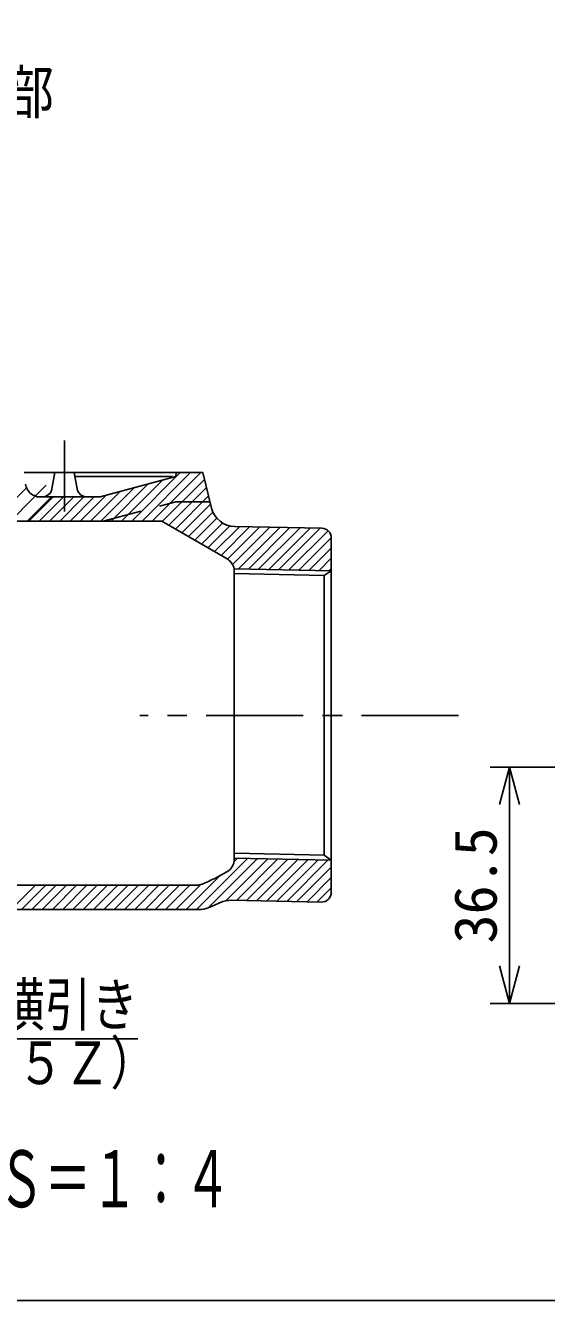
# Model space of a CAD drawing. Units: millimetres, scale not verified. Extents: x -819 to 819, y -558 to 522.
# Drawn here: x -497 to -335.9, y -558 to -164 of the extents above; entities that cross this region are included whole.
import ezdxf
from ezdxf.enums import TextEntityAlignment as Align

# ---------------------------------------------------------------- set-up
doc = ezdxf.new("R2010")
doc.units = ezdxf.units.MM
doc.header["$LTSCALE"] = 6
doc.linetypes.add('CHAIN1', pattern=[8, 5, -1, 1, -1])
doc.linetypes.add('DASHED2', pattern=[3, 2, -1])
for name, color, linetype in [('0-7_枠細線', 5, 'Continuous'), ('0-8_枠中線', 5, 'Continuous'), ('0-E_極細4', 6, 'Continuous'), ('1-1_寸法4', 7, 'Continuous'), ('1-5_寸法3', 7, 'Continuous')]:
    doc.layers.add(name, color=color, linetype=linetype)
doc.styles.add('ＭＳ ゴシック', font='')
doc.styles.get('ＭＳ ゴシック').set_extended_font_data('MS Gothic')

msp = doc.modelspace()

# ---------------------------------------------------------------- linework, layer by layer
at = {"layer": '0-8_枠中線'}
msp.add_lwpolyline([(-819, -558), (-819, 522), (819, 522), (819, -558)], close=True, dxfattribs=at)
at = {"layer": '0-E_極細4', "linetype": 'CHAIN1'}
for p, q in [((-484.93, -292.273), (-484.93, -314.177)), ((-490.578, -306.007), (-509.838, -325.266)), ((-363.102, -377.167), (-461.646, -377.167))]:
    msp.add_line(p, q, dxfattribs=at)
at = {"layer": '0-E_極細4'}
for p, q in [((-497.401, -302.167), (-442.18, -302.167)), ((-487.93, -302.167), (-488.813, -307.187)), ((-481.93, -302.167), (-481.011, -307.205)), ((-464.142, -317.167), (-449.142, -302.167)), ((-460.96, -317.167), (-445.96, -302.167)), ((-457.778, -317.167), (-442.778, -302.167)), ((-450.538, -303.403), (-450.43, -302.167)), ((-442.18, -302.167), (-439.433, -313.154)), ((-496.709, -306.834), (-507.042, -317.167)), ((-481.704, -303.403), (-451.589, -303.403)), ((-473.917, -309.667), (-450.537, -303.403)), ((-473.688, -317.167), (-463.359, -306.838)), ((-470.506, -317.167), (-459.012, -305.674)), ((-467.324, -317.167), (-454.666, -304.509)), ((-454.682, -317.253), (-441.663, -304.234)), ((-452.664, -318.418), (-441.027, -306.78)), ((-495.962, -317.167), (-488.462, -309.667)), ((-492.78, -317.167), (-485.28, -309.667)), ((-492.529, -309.667), (-484.93, -309.667)), ((-489.598, -317.167), (-482.098, -309.667)), ((-486.416, -317.167), (-478.916, -309.667)), ((-484.93, -309.667), (-473.917, -309.667)), ((-483.234, -317.167), (-475.734, -309.667)), ((-480.052, -317.167), (-472.052, -309.168)), ((-476.87, -317.167), (-467.706, -308.003)), ((-450.647, -319.582), (-440.39, -309.325)), ((-448.63, -320.747), (-439.754, -311.871)), ((-446.612, -321.912), (-439.032, -314.332)), ((-514.93, -317.167), (-496.436, -317.167)), ((-434.664, -328.81), (-454.83, -317.167)), ((-444.595, -323.076), (-437.797, -316.278)), ((-442.578, -324.241), (-436.07, -317.733)), ((-440.56, -325.406), (-433.806, -318.651)), ((-438.543, -326.57), (-430.834, -318.861)), ((-436.526, -327.735), (-427.712, -318.921)), ((-434.512, -328.903), (-424.59, -318.981)), ((-432.976, -330.549), (-421.468, -319.041)), ((-405.372, -319.35), (-432.301, -318.833)), ((-431.153, -331.908), (-418.346, -319.101)), ((-428.031, -331.968), (-415.224, -319.161)), ((-424.908, -332.028), (-412.102, -319.221)), ((-421.786, -332.088), (-408.98, -319.281)), ((-418.664, -332.147), (-405.858, -319.341)), ((-415.542, -332.207), (-403.44, -320.105)), ((-412.42, -332.267), (-402.431, -322.278)), ((-402.43, -322.35), (-402.43, -431.87)), ((-409.298, -332.327), (-402.43, -325.459)), ((-406.176, -332.387), (-402.43, -328.641)), ((-402.43, -332.459), (-432.504, -331.882)), ((-404.68, -333.916), (-432.458, -333.383)), ((-432.43, -332.698), (-432.43, -421.637)), ((-402.43, -332.459), (-404.68, -333.916)), ((-404.68, -333.916), (-404.68, -420.332)), ((-403.054, -332.447), (-402.43, -331.823)), ((-444.13, -437.162), (-428.346, -421.378)), ((-440.383, -436.598), (-425.223, -421.438)), ((-435.088, -434.484), (-422.101, -421.498)), ((-432.484, -422.335), (-431.468, -421.318)), ((-402.43, -421.876), (-432.43, -421.3)), ((-404.68, -420.332), (-432.401, -419.8)), ((-431.786, -434.364), (-418.979, -421.558)), ((-402.43, -421.876), (-404.68, -420.332)), ((-428.664, -434.424), (-415.857, -421.618)), ((-425.542, -434.484), (-412.735, -421.678)), ((-422.42, -434.544), (-409.613, -421.738)), ((-419.298, -434.604), (-406.491, -421.798)), ((-416.176, -434.664), (-403.369, -421.858)), ((-413.054, -434.724), (-402.43, -424.1)), ((-450.494, -437.162), (-442.795, -429.463)), ((-447.312, -437.162), (-436.899, -426.75)), ((-409.932, -434.784), (-402.43, -427.282)), ((-444.118, -429.662), (-678.293, -429.662)), ((-501.405, -437.162), (-493.905, -429.662)), ((-498.223, -437.162), (-490.723, -429.662)), ((-495.041, -437.162), (-487.541, -429.662)), ((-491.859, -437.162), (-484.359, -429.662)), ((-488.677, -437.162), (-481.177, -429.662)), ((-485.495, -437.162), (-477.995, -429.662)), ((-482.313, -437.162), (-474.813, -429.662)), ((-479.131, -437.162), (-471.631, -429.662)), ((-475.949, -437.162), (-468.449, -429.662)), ((-472.767, -437.162), (-465.267, -429.662)), ((-469.585, -437.162), (-462.085, -429.662)), ((-466.404, -437.162), (-458.904, -429.662)), ((-463.222, -437.162), (-455.722, -429.662)), ((-460.04, -437.162), (-452.54, -429.662)), ((-456.858, -437.162), (-449.358, -429.662)), ((-453.676, -437.162), (-446.176, -429.662)), ((-406.81, -434.844), (-402.43, -430.464)), ((-443.239, -437.162), (-678.284, -437.162)), ((-405.487, -434.869), (-433.437, -434.333))]:
    msp.add_line(p, q, dxfattribs=at)
msp.add_lwpolyline([(-488.936, -309.667), (-496.436, -317.167), (-454.83, -317.167)], dxfattribs=at)
at = {"layer": '0-E_極細4', "linetype": 'DASHED2'}
msp.add_lwpolyline([(-472.93, -317.167), (-450.537, -311.167), (-439.93, -311.167)], dxfattribs=at)
at = {"layer": '0-E_極細4'}
for centre, radius, start, end in [((-492.529, -305.167), 4.5, 186.5198, 270), ((-491.767, -306.667), 3, 270, 350.0212), ((-478.06, -306.667), 3, 190.32905, 270), ((-432.157, -311.335), 7.5, 194.03624, 268.9), ((-405.43, -322.35), 3, 0, 88.9), ((-436.93, -332.698), 4.5, 10.45146, 59.76899), ((-436.93, -332.698), 4.5, 0, 10.45146), ((-436.93, -421.637), 4.5, 299.76899, 360), ((-444.118, -425.162), 4.5, 270, 292.48305), ((-468.209, -366.951), 67.5, 292.48305, 299.76899), ((-405.43, -431.87), 3, 268.9, 360), ((-443.239, -429.662), 7.5, 270, 291.71126), ((-468.209, -366.951), 75, 291.71126, 294.81817), ((-433.581, -441.831), 7.5, 88.9, 114.81817)]:
    msp.add_arc(centre, radius, start, end, dxfattribs=at)
at = {"layer": '1-1_寸法4'}
msp.add_lwpolyline([(-574.591, -433.98), (-563.035, -477.106), (-462.235, -477.106)], dxfattribs=at)
at = {"layer": '1-5_寸法3'}
for p, q in [((-299.327, -393.172), (-353.327, -393.172)), ((-347.327, -393.172), (-350.432, -404.763)), ((-347.327, -393.172), (-344.221, -404.763)), ((-347.327, -393.172), (-347.327, -466.172)), ((-347.327, -466.172), (-350.432, -454.581)), ((-347.327, -466.172), (-344.221, -454.581)), ((-296.327, -466.172), (-353.327, -466.172))]:
    msp.add_line(p, q, dxfattribs=at)

# ---------------------------------------------------------------- texts
at = {"layer": '0-7_枠細線', "style": 'ＭＳ ゴシック', "width": 0.6}
msp.add_text('Ｓ＝１：４', height=17.6, dxfattribs=at).set_placement((-505.516, -534.454), align=Align.BOTTOM_LEFT)
at = {"layer": '1-1_寸法4', "style": 'ＭＳ ゴシック', "width": 0.8}
for s, p in [('Ｃ部', (-517.053, -195.144)), ('防水マス横引き', (-563.035, -477.106)), ('（ＨＦＴ－５Ｚ）', (-571.585, -495.106))]:
    msp.add_text(s, height=13.2, dxfattribs=at).set_placement(p, align=Align.BOTTOM_LEFT)
at = {"layer": '1-5_寸法3', "style": 'ＭＳ ゴシック'}
msp.add_text('36.5', height=13.2, rotation=90, dxfattribs=at).set_placement((-347.327, -447.672), align=Align.BOTTOM_LEFT)

doc.saveas('drawing.dxf')
